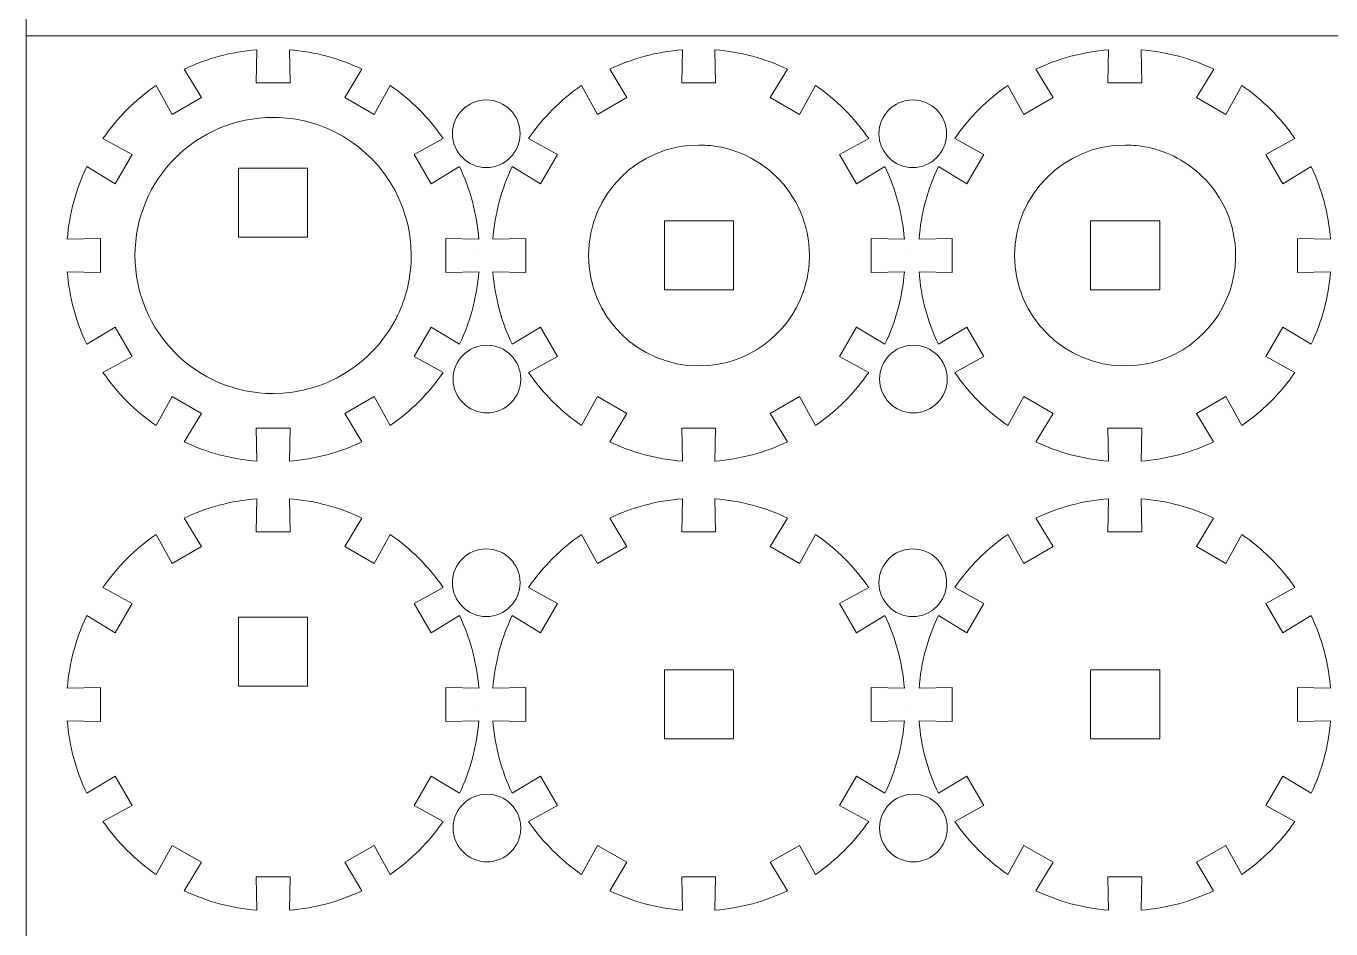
# Model space of a CAD drawing. Header units: centimetres. Extents: x -226 to -75, y 0 to 222.
# Drawn here: x -225.84 to -216.39, y 95.78 to 102.32 of the extents above; entities that cross this region are included whole.
import ezdxf

# ---------------------------------------------------------------- set-up
doc = ezdxf.new("R2010")
doc.units = ezdxf.units.CM
doc.header["$MEASUREMENT"] = 0
doc.layers.add('layer 1', color=7, linetype='Continuous')

msp = doc.modelspace()

# ---------------------------------------------------------------- linework, layer by layer
at = {"layer": 'layer 1', "color": 250, "lineweight": 20}
for points in [[(-225.83724, 102.24642), (-175.83724, 102.24642), (-175.83724, 132.24642), (-225.83724, 132.24642), (-225.83724, 102.24642)], [(-225.83724, 72.24642), (-175.83724, 72.24642), (-175.83724, 102.24642), (-225.83724, 102.24642), (-225.83724, 72.24642)]]:
    msp.add_lwpolyline(points, close=True, dxfattribs=at)
at = {"layer": 'layer 1', "color": 242, "lineweight": 9}
for points, knots in [([(-223.0278, 99.92511), (-223.0278, 99.92511), (-222.90529, 100.13734), (-222.90529, 100.13734), (-222.90529, 100.13734), (-222.90529, 100.13734), (-222.6994, 100.01274), (-222.6994, 100.01274), (-222.6994, 100.01274), (-222.62236, 100.17414), (-222.57374, 100.35148), (-222.55917, 100.53849), (-222.55917, 100.53849), (-222.55917, 100.53849), (-222.79913, 100.53365), (-222.79913, 100.53365), (-222.79913, 100.53365), (-222.79913, 100.53365), (-222.79913, 100.77866), (-222.79913, 100.77866), (-222.79913, 100.77866), (-222.79913, 100.77866), (-222.55917, 100.77372), (-222.55917, 100.77372), (-222.55917, 100.77372), (-222.57374, 100.96069), (-222.62232, 101.13814), (-222.69937, 101.2995), (-222.69937, 101.2995), (-222.69937, 101.2995), (-222.90532, 101.17493), (-222.90532, 101.17493), (-222.90532, 101.17493), (-222.90532, 101.17493), (-223.02784, 101.38713), (-223.02784, 101.38713), (-223.02784, 101.38713), (-223.02784, 101.38713), (-222.81727, 101.50298), (-222.81727, 101.50298), (-222.81727, 101.50298), (-222.92098, 101.65351), (-223.05151, 101.784), (-223.20201, 101.88772), (-223.20201, 101.88772), (-223.20201, 101.88772), (-223.31796, 101.67722), (-223.31796, 101.67722), (-223.31796, 101.67722), (-223.31796, 101.67722), (-223.53013, 101.79974), (-223.53013, 101.79974), (-223.53013, 101.79974), (-223.53013, 101.79974), (-223.40549, 102.00562), (-223.40549, 102.00562), (-223.40549, 102.00562), (-223.56685, 102.0827), (-223.7443, 102.13135), (-223.93127, 102.14588), (-223.93127, 102.14588), (-223.93127, 102.14588), (-223.92644, 101.90596), (-223.92644, 101.90596), (-223.92644, 101.90596), (-223.92644, 101.90596), (-224.1714, 101.90596), (-224.1714, 101.90596), (-224.1714, 101.90596), (-224.1714, 101.90596), (-224.1665, 102.14588), (-224.1665, 102.14588), (-224.1665, 102.14588), (-224.35351, 102.13135), (-224.53089, 102.0827), (-224.69228, 102.00569), (-224.69228, 102.00569), (-224.69228, 102.00569), (-224.56772, 101.79981), (-224.56772, 101.79981), (-224.56772, 101.79981), (-224.56772, 101.79981), (-224.77991, 101.67729), (-224.77991, 101.67729), (-224.77991, 101.67729), (-224.77991, 101.67729), (-224.89576, 101.88779), (-224.89576, 101.88779), (-224.89576, 101.88779), (-225.04629, 101.78407), (-225.17682, 101.65351), (-225.2805, 101.50305), (-225.2805, 101.50305), (-225.2805, 101.50305), (-225.07007, 101.38713), (-225.07007, 101.38713), (-225.07007, 101.38713), (-225.07007, 101.38713), (-225.19252, 101.175), (-225.19252, 101.175), (-225.19252, 101.175), (-225.19252, 101.175), (-225.39844, 101.29957), (-225.39844, 101.29957), (-225.39844, 101.29957), (-225.47552, 101.13821), (-225.52413, 100.96076), (-225.5387, 100.77379), (-225.5387, 100.77379), (-225.5387, 100.77379), (-225.29878, 100.77859), (-225.29878, 100.77859), (-225.29878, 100.77859), (-225.29878, 100.77859), (-225.29874, 100.53365), (-225.29874, 100.53365), (-225.29874, 100.53365), (-225.29874, 100.53365), (-225.5387, 100.53856), (-225.5387, 100.53856), (-225.5387, 100.53856), (-225.52413, 100.35155), (-225.47552, 100.17414), (-225.39844, 100.01274), (-225.39844, 100.01274), (-225.39844, 100.01274), (-225.19259, 100.13727), (-225.19259, 100.13727), (-225.19259, 100.13727), (-225.19259, 100.13727), (-225.07007, 99.92511), (-225.07007, 99.92511), (-225.07007, 99.92511), (-225.07007, 99.92511), (-225.28054, 99.80929), (-225.28054, 99.80929), (-225.28054, 99.80929), (-225.17686, 99.65873), (-225.04633, 99.52824), (-224.89576, 99.42455), (-224.89576, 99.42455), (-224.89576, 99.42455), (-224.77995, 99.63495), (-224.77995, 99.63495), (-224.77995, 99.63495), (-224.77995, 99.63495), (-224.56775, 99.51254), (-224.56775, 99.51254), (-224.56775, 99.51254), (-224.56775, 99.51254), (-224.69232, 99.30666), (-224.69232, 99.30666), (-224.69232, 99.30666), (-224.53092, 99.22954), (-224.35354, 99.18096), (-224.16654, 99.16636), (-224.16654, 99.16636), (-224.16654, 99.16636), (-224.1714, 99.40635), (-224.1714, 99.40635), (-224.1714, 99.40635), (-224.1714, 99.40635), (-223.92644, 99.40635), (-223.92644, 99.40635), (-223.92644, 99.40635), (-223.92644, 99.40635), (-223.9313, 99.16636), (-223.9313, 99.16636), (-223.9313, 99.16636), (-223.74437, 99.18096), (-223.56692, 99.22954), (-223.40559, 99.30666), (-223.40559, 99.30666), (-223.40559, 99.30666), (-223.53009, 99.51254), (-223.53009, 99.51254), (-223.53009, 99.51254), (-223.53009, 99.51254), (-223.31793, 99.63502), (-223.31793, 99.63502), (-223.31793, 99.63502), (-223.31793, 99.63502), (-223.20208, 99.42455), (-223.20208, 99.42455), (-223.20208, 99.42455), (-223.05158, 99.52824), (-222.92105, 99.65873), (-222.81734, 99.80929), (-222.81734, 99.80929), (-222.81734, 99.80929), (-223.0278, 99.92511), (-223.0278, 99.92511)], [0, 0, 0, 0, 0.0204082, 0.0204082, 0.0204082, 0.0204082, 0.0408163, 0.0408163, 0.0408163, 0.0408163, 0.0612245, 0.0612245, 0.0612245, 0.0612245, 0.0816327, 0.0816327, 0.0816327, 0.0816327, 0.1020408, 0.1020408, 0.1020408, 0.1020408, 0.122449, 0.122449, 0.122449, 0.122449, 0.1428571, 0.1428571, 0.1428571, 0.1428571, 0.1632653, 0.1632653, 0.1632653, 0.1632653, 0.1836735, 0.1836735, 0.1836735, 0.1836735, 0.2040816, 0.2040816, 0.2040816, 0.2040816, 0.2244898, 0.2244898, 0.2244898, 0.2244898, 0.244898, 0.244898, 0.244898, 0.244898, 0.2653061, 0.2653061, 0.2653061, 0.2653061, 0.2857143, 0.2857143, 0.2857143, 0.2857143, 0.3061224, 0.3061224, 0.3061224, 0.3061224, 0.3265306, 0.3265306, 0.3265306, 0.3265306, 0.3469388, 0.3469388, 0.3469388, 0.3469388, 0.3673469, 0.3673469, 0.3673469, 0.3673469, 0.3877551, 0.3877551, 0.3877551, 0.3877551, 0.4081633, 0.4081633, 0.4081633, 0.4081633, 0.4285714, 0.4285714, 0.4285714, 0.4285714, 0.4489796, 0.4489796, 0.4489796, 0.4489796, 0.4693878, 0.4693878, 0.4693878, 0.4693878, 0.4897959, 0.4897959, 0.4897959, 0.4897959, 0.5102041, 0.5102041, 0.5102041, 0.5102041, 0.5306122, 0.5306122, 0.5306122, 0.5306122, 0.5510204, 0.5510204, 0.5510204, 0.5510204, 0.5714286, 0.5714286, 0.5714286, 0.5714286, 0.5918367, 0.5918367, 0.5918367, 0.5918367, 0.6122449, 0.6122449, 0.6122449, 0.6122449, 0.6326531, 0.6326531, 0.6326531, 0.6326531, 0.6530612, 0.6530612, 0.6530612, 0.6530612, 0.6734694, 0.6734694, 0.6734694, 0.6734694, 0.6938776, 0.6938776, 0.6938776, 0.6938776, 0.7142857, 0.7142857, 0.7142857, 0.7142857, 0.7346939, 0.7346939, 0.7346939, 0.7346939, 0.755102, 0.755102, 0.755102, 0.755102, 0.7755102, 0.7755102, 0.7755102, 0.7755102, 0.7959184, 0.7959184, 0.7959184, 0.7959184, 0.8163265, 0.8163265, 0.8163265, 0.8163265, 0.8367347, 0.8367347, 0.8367347, 0.8367347, 0.8571429, 0.8571429, 0.8571429, 0.8571429, 0.877551, 0.877551, 0.877551, 0.877551, 0.8979592, 0.8979592, 0.8979592, 0.8979592, 0.9183673, 0.9183673, 0.9183673, 0.9183673, 0.9387755, 0.9387755, 0.9387755, 0.9387755, 0.9591837, 0.9591837, 0.9591837, 0.9591837, 1, 1, 1, 1]), ([(-219.94706, 99.92509), (-219.94706, 99.92509), (-219.82455, 100.13732), (-219.82455, 100.13732), (-219.82455, 100.13732), (-219.82455, 100.13732), (-219.61866, 100.01272), (-219.61866, 100.01272), (-219.61866, 100.01272), (-219.54162, 100.17412), (-219.493, 100.35146), (-219.47843, 100.53847), (-219.47843, 100.53847), (-219.47843, 100.53847), (-219.71839, 100.53363), (-219.71839, 100.53363), (-219.71839, 100.53363), (-219.71839, 100.53363), (-219.71839, 100.77864), (-219.71839, 100.77864), (-219.71839, 100.77864), (-219.71839, 100.77864), (-219.47843, 100.7737), (-219.47843, 100.7737), (-219.47843, 100.7737), (-219.493, 100.96067), (-219.54158, 101.13812), (-219.61863, 101.29948), (-219.61863, 101.29948), (-219.61863, 101.29948), (-219.82458, 101.17491), (-219.82458, 101.17491), (-219.82458, 101.17491), (-219.82458, 101.17491), (-219.9471, 101.38711), (-219.9471, 101.38711), (-219.9471, 101.38711), (-219.9471, 101.38711), (-219.73653, 101.50296), (-219.73653, 101.50296), (-219.73653, 101.50296), (-219.84024, 101.65349), (-219.97077, 101.78398), (-220.12127, 101.8877), (-220.12127, 101.8877), (-220.12127, 101.8877), (-220.23722, 101.6772), (-220.23722, 101.6772), (-220.23722, 101.6772), (-220.23722, 101.6772), (-220.44939, 101.79972), (-220.44939, 101.79972), (-220.44939, 101.79972), (-220.44939, 101.79972), (-220.32475, 102.0056), (-220.32475, 102.0056), (-220.32475, 102.0056), (-220.48611, 102.08268), (-220.66356, 102.13133), (-220.85053, 102.14586), (-220.85053, 102.14586), (-220.85053, 102.14586), (-220.8457, 101.90594), (-220.8457, 101.90594), (-220.8457, 101.90594), (-220.8457, 101.90594), (-221.09066, 101.90594), (-221.09066, 101.90594), (-221.09066, 101.90594), (-221.09066, 101.90594), (-221.08576, 102.14586), (-221.08576, 102.14586), (-221.08576, 102.14586), (-221.27277, 102.13133), (-221.45015, 102.08268), (-221.61154, 102.00567), (-221.61154, 102.00567), (-221.61154, 102.00567), (-221.48698, 101.79979), (-221.48698, 101.79979), (-221.48698, 101.79979), (-221.48698, 101.79979), (-221.69917, 101.67727), (-221.69917, 101.67727), (-221.69917, 101.67727), (-221.69917, 101.67727), (-221.81502, 101.88777), (-221.81502, 101.88777), (-221.81502, 101.88777), (-221.96555, 101.78405), (-222.09608, 101.65349), (-222.19976, 101.50303), (-222.19976, 101.50303), (-222.19976, 101.50303), (-221.98933, 101.38711), (-221.98933, 101.38711), (-221.98933, 101.38711), (-221.98933, 101.38711), (-222.11178, 101.17498), (-222.11178, 101.17498), (-222.11178, 101.17498), (-222.11178, 101.17498), (-222.3177, 101.29955), (-222.3177, 101.29955), (-222.3177, 101.29955), (-222.39478, 101.13819), (-222.44339, 100.96074), (-222.45796, 100.77377), (-222.45796, 100.77377), (-222.45796, 100.77377), (-222.21804, 100.77857), (-222.21804, 100.77857), (-222.21804, 100.77857), (-222.21804, 100.77857), (-222.218, 100.53363), (-222.218, 100.53363), (-222.218, 100.53363), (-222.218, 100.53363), (-222.45796, 100.53854), (-222.45796, 100.53854), (-222.45796, 100.53854), (-222.44339, 100.35153), (-222.39478, 100.17412), (-222.3177, 100.01272), (-222.3177, 100.01272), (-222.3177, 100.01272), (-222.11185, 100.13725), (-222.11185, 100.13725), (-222.11185, 100.13725), (-222.11185, 100.13725), (-221.98933, 99.92509), (-221.98933, 99.92509), (-221.98933, 99.92509), (-221.98933, 99.92509), (-222.1998, 99.80927), (-222.1998, 99.80927), (-222.1998, 99.80927), (-222.09612, 99.65871), (-221.96559, 99.52822), (-221.81502, 99.42453), (-221.81502, 99.42453), (-221.81502, 99.42453), (-221.69921, 99.63493), (-221.69921, 99.63493), (-221.69921, 99.63493), (-221.69921, 99.63493), (-221.48701, 99.51252), (-221.48701, 99.51252), (-221.48701, 99.51252), (-221.48701, 99.51252), (-221.61158, 99.30664), (-221.61158, 99.30664), (-221.61158, 99.30664), (-221.45018, 99.22952), (-221.2728, 99.18094), (-221.0858, 99.16634), (-221.0858, 99.16634), (-221.0858, 99.16634), (-221.09066, 99.40633), (-221.09066, 99.40633), (-221.09066, 99.40633), (-221.09066, 99.40633), (-220.8457, 99.40633), (-220.8457, 99.40633), (-220.8457, 99.40633), (-220.8457, 99.40633), (-220.85056, 99.16634), (-220.85056, 99.16634), (-220.85056, 99.16634), (-220.66363, 99.18094), (-220.48618, 99.22952), (-220.32485, 99.30664), (-220.32485, 99.30664), (-220.32485, 99.30664), (-220.44935, 99.51252), (-220.44935, 99.51252), (-220.44935, 99.51252), (-220.44935, 99.51252), (-220.23719, 99.635), (-220.23719, 99.635), (-220.23719, 99.635), (-220.23719, 99.635), (-220.12134, 99.42453), (-220.12134, 99.42453), (-220.12134, 99.42453), (-219.97084, 99.52822), (-219.84031, 99.65871), (-219.7366, 99.80927), (-219.7366, 99.80927), (-219.7366, 99.80927), (-219.94706, 99.92509), (-219.94706, 99.92509)], [0, 0, 0, 0, 0.0204082, 0.0204082, 0.0204082, 0.0204082, 0.0408163, 0.0408163, 0.0408163, 0.0408163, 0.0612245, 0.0612245, 0.0612245, 0.0612245, 0.0816327, 0.0816327, 0.0816327, 0.0816327, 0.1020408, 0.1020408, 0.1020408, 0.1020408, 0.122449, 0.122449, 0.122449, 0.122449, 0.1428571, 0.1428571, 0.1428571, 0.1428571, 0.1632653, 0.1632653, 0.1632653, 0.1632653, 0.1836735, 0.1836735, 0.1836735, 0.1836735, 0.2040816, 0.2040816, 0.2040816, 0.2040816, 0.2244898, 0.2244898, 0.2244898, 0.2244898, 0.244898, 0.244898, 0.244898, 0.244898, 0.2653061, 0.2653061, 0.2653061, 0.2653061, 0.2857143, 0.2857143, 0.2857143, 0.2857143, 0.3061224, 0.3061224, 0.3061224, 0.3061224, 0.3265306, 0.3265306, 0.3265306, 0.3265306, 0.3469388, 0.3469388, 0.3469388, 0.3469388, 0.3673469, 0.3673469, 0.3673469, 0.3673469, 0.3877551, 0.3877551, 0.3877551, 0.3877551, 0.4081633, 0.4081633, 0.4081633, 0.4081633, 0.4285714, 0.4285714, 0.4285714, 0.4285714, 0.4489796, 0.4489796, 0.4489796, 0.4489796, 0.4693878, 0.4693878, 0.4693878, 0.4693878, 0.4897959, 0.4897959, 0.4897959, 0.4897959, 0.5102041, 0.5102041, 0.5102041, 0.5102041, 0.5306122, 0.5306122, 0.5306122, 0.5306122, 0.5510204, 0.5510204, 0.5510204, 0.5510204, 0.5714286, 0.5714286, 0.5714286, 0.5714286, 0.5918367, 0.5918367, 0.5918367, 0.5918367, 0.6122449, 0.6122449, 0.6122449, 0.6122449, 0.6326531, 0.6326531, 0.6326531, 0.6326531, 0.6530612, 0.6530612, 0.6530612, 0.6530612, 0.6734694, 0.6734694, 0.6734694, 0.6734694, 0.6938776, 0.6938776, 0.6938776, 0.6938776, 0.7142857, 0.7142857, 0.7142857, 0.7142857, 0.7346939, 0.7346939, 0.7346939, 0.7346939, 0.755102, 0.755102, 0.755102, 0.755102, 0.7755102, 0.7755102, 0.7755102, 0.7755102, 0.7959184, 0.7959184, 0.7959184, 0.7959184, 0.8163265, 0.8163265, 0.8163265, 0.8163265, 0.8367347, 0.8367347, 0.8367347, 0.8367347, 0.8571429, 0.8571429, 0.8571429, 0.8571429, 0.877551, 0.877551, 0.877551, 0.877551, 0.8979592, 0.8979592, 0.8979592, 0.8979592, 0.9183673, 0.9183673, 0.9183673, 0.9183673, 0.9387755, 0.9387755, 0.9387755, 0.9387755, 0.9591837, 0.9591837, 0.9591837, 0.9591837, 1, 1, 1, 1]), ([(-216.86132, 99.92502), (-216.86132, 99.92502), (-216.73881, 100.13725), (-216.73881, 100.13725), (-216.73881, 100.13725), (-216.73881, 100.13725), (-216.53292, 100.01265), (-216.53292, 100.01265), (-216.53292, 100.01265), (-216.45588, 100.17405), (-216.40726, 100.35139), (-216.39269, 100.5384), (-216.39269, 100.5384), (-216.39269, 100.5384), (-216.63265, 100.53356), (-216.63265, 100.53356), (-216.63265, 100.53356), (-216.63265, 100.53356), (-216.63265, 100.77857), (-216.63265, 100.77857), (-216.63265, 100.77857), (-216.63265, 100.77857), (-216.39269, 100.77363), (-216.39269, 100.77363), (-216.39269, 100.77363), (-216.40726, 100.9606), (-216.45584, 101.13805), (-216.53289, 101.29941), (-216.53289, 101.29941), (-216.53289, 101.29941), (-216.73884, 101.17484), (-216.73884, 101.17484), (-216.73884, 101.17484), (-216.73884, 101.17484), (-216.86136, 101.38704), (-216.86136, 101.38704), (-216.86136, 101.38704), (-216.86136, 101.38704), (-216.65079, 101.50289), (-216.65079, 101.50289), (-216.65079, 101.50289), (-216.7545, 101.65342), (-216.88503, 101.78391), (-217.03553, 101.88763), (-217.03553, 101.88763), (-217.03553, 101.88763), (-217.15148, 101.67713), (-217.15148, 101.67713), (-217.15148, 101.67713), (-217.15148, 101.67713), (-217.36365, 101.79965), (-217.36365, 101.79965), (-217.36365, 101.79965), (-217.36365, 101.79965), (-217.23901, 102.00553), (-217.23901, 102.00553), (-217.23901, 102.00553), (-217.40037, 102.08261), (-217.57782, 102.13126), (-217.76479, 102.14579), (-217.76479, 102.14579), (-217.76479, 102.14579), (-217.75996, 101.90587), (-217.75996, 101.90587), (-217.75996, 101.90587), (-217.75996, 101.90587), (-218.00492, 101.90587), (-218.00492, 101.90587), (-218.00492, 101.90587), (-218.00492, 101.90587), (-218.00002, 102.14579), (-218.00002, 102.14579), (-218.00002, 102.14579), (-218.18703, 102.13126), (-218.36441, 102.08261), (-218.5258, 102.0056), (-218.5258, 102.0056), (-218.5258, 102.0056), (-218.40124, 101.79972), (-218.40124, 101.79972), (-218.40124, 101.79972), (-218.40124, 101.79972), (-218.61343, 101.6772), (-218.61343, 101.6772), (-218.61343, 101.6772), (-218.61343, 101.6772), (-218.72928, 101.8877), (-218.72928, 101.8877), (-218.72928, 101.8877), (-218.87981, 101.78398), (-219.01034, 101.65342), (-219.11402, 101.50296), (-219.11402, 101.50296), (-219.11402, 101.50296), (-218.90359, 101.38704), (-218.90359, 101.38704), (-218.90359, 101.38704), (-218.90359, 101.38704), (-219.02604, 101.17491), (-219.02604, 101.17491), (-219.02604, 101.17491), (-219.02604, 101.17491), (-219.23196, 101.29948), (-219.23196, 101.29948), (-219.23196, 101.29948), (-219.30904, 101.13812), (-219.35765, 100.96067), (-219.37222, 100.7737), (-219.37222, 100.7737), (-219.37222, 100.7737), (-219.1323, 100.7785), (-219.1323, 100.7785), (-219.1323, 100.7785), (-219.1323, 100.7785), (-219.13226, 100.53356), (-219.13226, 100.53356), (-219.13226, 100.53356), (-219.13226, 100.53356), (-219.37222, 100.53847), (-219.37222, 100.53847), (-219.37222, 100.53847), (-219.35765, 100.35146), (-219.30904, 100.17405), (-219.23196, 100.01265), (-219.23196, 100.01265), (-219.23196, 100.01265), (-219.02611, 100.13718), (-219.02611, 100.13718), (-219.02611, 100.13718), (-219.02611, 100.13718), (-218.90359, 99.92502), (-218.90359, 99.92502), (-218.90359, 99.92502), (-218.90359, 99.92502), (-219.11406, 99.8092), (-219.11406, 99.8092), (-219.11406, 99.8092), (-219.01038, 99.65864), (-218.87985, 99.52815), (-218.72928, 99.42446), (-218.72928, 99.42446), (-218.72928, 99.42446), (-218.61347, 99.63486), (-218.61347, 99.63486), (-218.61347, 99.63486), (-218.61347, 99.63486), (-218.40127, 99.51245), (-218.40127, 99.51245), (-218.40127, 99.51245), (-218.40127, 99.51245), (-218.52584, 99.30657), (-218.52584, 99.30657), (-218.52584, 99.30657), (-218.36444, 99.22945), (-218.18706, 99.18087), (-218.00006, 99.16627), (-218.00006, 99.16627), (-218.00006, 99.16627), (-218.00492, 99.40626), (-218.00492, 99.40626), (-218.00492, 99.40626), (-218.00492, 99.40626), (-217.75996, 99.40626), (-217.75996, 99.40626), (-217.75996, 99.40626), (-217.75996, 99.40626), (-217.76482, 99.16627), (-217.76482, 99.16627), (-217.76482, 99.16627), (-217.57789, 99.18087), (-217.40044, 99.22945), (-217.23911, 99.30657), (-217.23911, 99.30657), (-217.23911, 99.30657), (-217.36361, 99.51245), (-217.36361, 99.51245), (-217.36361, 99.51245), (-217.36361, 99.51245), (-217.15145, 99.63493), (-217.15145, 99.63493), (-217.15145, 99.63493), (-217.15145, 99.63493), (-217.0356, 99.42446), (-217.0356, 99.42446), (-217.0356, 99.42446), (-216.8851, 99.52815), (-216.75457, 99.65864), (-216.65086, 99.8092), (-216.65086, 99.8092), (-216.65086, 99.8092), (-216.86132, 99.92502), (-216.86132, 99.92502)], [0, 0, 0, 0, 0.0204082, 0.0204082, 0.0204082, 0.0204082, 0.0408163, 0.0408163, 0.0408163, 0.0408163, 0.0612245, 0.0612245, 0.0612245, 0.0612245, 0.0816327, 0.0816327, 0.0816327, 0.0816327, 0.1020408, 0.1020408, 0.1020408, 0.1020408, 0.122449, 0.122449, 0.122449, 0.122449, 0.1428571, 0.1428571, 0.1428571, 0.1428571, 0.1632653, 0.1632653, 0.1632653, 0.1632653, 0.1836735, 0.1836735, 0.1836735, 0.1836735, 0.2040816, 0.2040816, 0.2040816, 0.2040816, 0.2244898, 0.2244898, 0.2244898, 0.2244898, 0.244898, 0.244898, 0.244898, 0.244898, 0.2653061, 0.2653061, 0.2653061, 0.2653061, 0.2857143, 0.2857143, 0.2857143, 0.2857143, 0.3061224, 0.3061224, 0.3061224, 0.3061224, 0.3265306, 0.3265306, 0.3265306, 0.3265306, 0.3469388, 0.3469388, 0.3469388, 0.3469388, 0.3673469, 0.3673469, 0.3673469, 0.3673469, 0.3877551, 0.3877551, 0.3877551, 0.3877551, 0.4081633, 0.4081633, 0.4081633, 0.4081633, 0.4285714, 0.4285714, 0.4285714, 0.4285714, 0.4489796, 0.4489796, 0.4489796, 0.4489796, 0.4693878, 0.4693878, 0.4693878, 0.4693878, 0.4897959, 0.4897959, 0.4897959, 0.4897959, 0.5102041, 0.5102041, 0.5102041, 0.5102041, 0.5306122, 0.5306122, 0.5306122, 0.5306122, 0.5510204, 0.5510204, 0.5510204, 0.5510204, 0.5714286, 0.5714286, 0.5714286, 0.5714286, 0.5918367, 0.5918367, 0.5918367, 0.5918367, 0.6122449, 0.6122449, 0.6122449, 0.6122449, 0.6326531, 0.6326531, 0.6326531, 0.6326531, 0.6530612, 0.6530612, 0.6530612, 0.6530612, 0.6734694, 0.6734694, 0.6734694, 0.6734694, 0.6938776, 0.6938776, 0.6938776, 0.6938776, 0.7142857, 0.7142857, 0.7142857, 0.7142857, 0.7346939, 0.7346939, 0.7346939, 0.7346939, 0.755102, 0.755102, 0.755102, 0.755102, 0.7755102, 0.7755102, 0.7755102, 0.7755102, 0.7959184, 0.7959184, 0.7959184, 0.7959184, 0.8163265, 0.8163265, 0.8163265, 0.8163265, 0.8367347, 0.8367347, 0.8367347, 0.8367347, 0.8571429, 0.8571429, 0.8571429, 0.8571429, 0.877551, 0.877551, 0.877551, 0.877551, 0.8979592, 0.8979592, 0.8979592, 0.8979592, 0.9183673, 0.9183673, 0.9183673, 0.9183673, 0.9387755, 0.9387755, 0.9387755, 0.9387755, 0.9591837, 0.9591837, 0.9591837, 0.9591837, 1, 1, 1, 1]), ([(-222.50546, 101.29273), (-222.64054, 101.29273), (-222.75047, 101.40269), (-222.75047, 101.53773), (-222.75047, 101.53773), (-222.75047, 101.67285), (-222.64054, 101.78277), (-222.50546, 101.78277), (-222.50546, 101.78277), (-222.37038, 101.78277), (-222.26049, 101.67285), (-222.26049, 101.53773), (-222.26049, 101.53773), (-222.26049, 101.40269), (-222.37038, 101.29273), (-222.50546, 101.29273)], [0, 0, 0, 0, 0.2, 0.2, 0.2, 0.2, 0.4, 0.4, 0.4, 0.4, 0.6, 0.6, 0.6, 0.6, 1, 1, 1, 1]), ([(-219.41752, 101.29273), (-219.55263, 101.29273), (-219.66252, 101.40269), (-219.66252, 101.53773), (-219.66252, 101.53773), (-219.66252, 101.67285), (-219.55263, 101.78277), (-219.41752, 101.78277), (-219.41752, 101.78277), (-219.28247, 101.78277), (-219.17255, 101.67285), (-219.17255, 101.53773), (-219.17255, 101.53773), (-219.17255, 101.40269), (-219.28247, 101.29273), (-219.41752, 101.29273)], [0, 0, 0, 0, 0.2, 0.2, 0.2, 0.2, 0.4, 0.4, 0.4, 0.4, 0.6, 0.6, 0.6, 0.6, 1, 1, 1, 1]), ([(-224.04893, 101.65612), (-224.60121, 101.65612), (-225.04895, 101.20841), (-225.04895, 100.65614), (-225.04895, 100.65614), (-225.04895, 100.10383), (-224.60121, 99.65612), (-224.04893, 99.65612), (-224.04893, 99.65612), (-223.66993, 99.65612), (-223.34016, 99.86697), (-223.17054, 100.1778), (-223.17054, 100.1778), (-223.15773, 100.20127), (-223.14586, 100.22534), (-223.13492, 100.24991), (-223.13492, 100.24991), (-223.07966, 100.37404), (-223.04891, 100.51149), (-223.04891, 100.65614), (-223.04891, 100.65614), (-223.04891, 101.04872), (-223.2752, 101.38841), (-223.60442, 101.55206), (-223.60442, 101.55206), (-223.72596, 101.61248), (-223.86153, 101.64888), (-224.00493, 101.6551), (-224.00493, 101.6551), (-224.01953, 101.65573), (-224.03418, 101.65612), (-224.04893, 101.65612)], [0, 0, 0, 0, 0.1111111, 0.1111111, 0.1111111, 0.1111111, 0.2222222, 0.2222222, 0.2222222, 0.2222222, 0.3333333, 0.3333333, 0.3333333, 0.3333333, 0.4444444, 0.4444444, 0.4444444, 0.4444444, 0.5555556, 0.5555556, 0.5555556, 0.5555556, 0.6666667, 0.6666667, 0.6666667, 0.6666667, 0.7777778, 0.7777778, 0.7777778, 0.7777778, 1, 1, 1, 1]), ([(-220.96568, 101.45609), (-220.90971, 101.45609), (-220.85508, 101.45032), (-220.80235, 101.43938), (-220.80235, 101.43938), (-220.65035, 101.40783), (-220.51415, 101.33317), (-220.4071, 101.22874), (-220.4071, 101.22874), (-220.25817, 101.08346), (-220.16565, 100.88062), (-220.16565, 100.65614), (-220.16565, 100.65614), (-220.16565, 100.62753), (-220.16718, 100.59929), (-220.17011, 100.57146), (-220.17011, 100.57146), (-220.17667, 100.50906), (-220.19044, 100.44882), (-220.21051, 100.39154), (-220.21051, 100.39154), (-220.31975, 100.07974), (-220.61659, 99.85611), (-220.96568, 99.85611), (-220.96568, 99.85611), (-221.40749, 99.85611), (-221.7657, 100.21428), (-221.7657, 100.65614), (-221.7657, 100.65614), (-221.7657, 101.09795), (-221.40749, 101.45609), (-220.96568, 101.45609)], [0, 0, 0, 0, 0.1111111, 0.1111111, 0.1111111, 0.1111111, 0.2222222, 0.2222222, 0.2222222, 0.2222222, 0.3333333, 0.3333333, 0.3333333, 0.3333333, 0.4444444, 0.4444444, 0.4444444, 0.4444444, 0.5555556, 0.5555556, 0.5555556, 0.5555556, 0.6666667, 0.6666667, 0.6666667, 0.6666667, 0.7777778, 0.7777778, 0.7777778, 0.7777778, 1, 1, 1, 1]), ([(-217.87997, 101.45609), (-217.824, 101.45609), (-217.76937, 101.45033), (-217.71664, 101.43939), (-217.71664, 101.43939), (-217.56465, 101.40785), (-217.42845, 101.33318), (-217.3214, 101.22877), (-217.3214, 101.22877), (-217.17246, 101.08349), (-217.07994, 100.88064), (-217.07994, 100.65614), (-217.07994, 100.65614), (-217.07994, 100.62753), (-217.08147, 100.59928), (-217.0844, 100.57144), (-217.0844, 100.57144), (-217.09097, 100.50904), (-217.10473, 100.4488), (-217.1248, 100.39152), (-217.1248, 100.39152), (-217.23404, 100.07972), (-217.53087, 99.85611), (-217.87997, 99.85611), (-217.87997, 99.85611), (-218.32175, 99.85611), (-218.67996, 100.21428), (-218.67996, 100.65614), (-218.67996, 100.65614), (-218.67996, 101.09795), (-218.32175, 101.45609), (-217.87997, 101.45609)], [0, 0, 0, 0, 0.1111111, 0.1111111, 0.1111111, 0.1111111, 0.2222222, 0.2222222, 0.2222222, 0.2222222, 0.3333333, 0.3333333, 0.3333333, 0.3333333, 0.4444444, 0.4444444, 0.4444444, 0.4444444, 0.5555556, 0.5555556, 0.5555556, 0.5555556, 0.6666667, 0.6666667, 0.6666667, 0.6666667, 0.7777778, 0.7777778, 0.7777778, 0.7777778, 1, 1, 1, 1]), ([(-222.55414, 100.65539), (-222.55414, 100.65539), (-222.55414, 100.65609), (-222.55414, 100.65609), (-222.55414, 100.65609), (-222.55414, 100.65609), (-222.55414, 100.65676), (-222.55414, 100.65676), (-222.55414, 100.65676), (-222.55414, 100.65676), (-222.55414, 100.65539), (-222.55414, 100.65539)], [0, 0, 0, 0, 0.25, 0.25, 0.25, 0.25, 0.5, 0.5, 0.5, 0.5, 1, 1, 1, 1]), ([(-219.4734, 100.65539), (-219.4734, 100.65539), (-219.4734, 100.65609), (-219.4734, 100.65609), (-219.4734, 100.65609), (-219.4734, 100.65609), (-219.4734, 100.65676), (-219.4734, 100.65676), (-219.4734, 100.65676), (-219.4734, 100.65676), (-219.4734, 100.65539), (-219.4734, 100.65539)], [0, 0, 0, 0, 0.25, 0.25, 0.25, 0.25, 0.5, 0.5, 0.5, 0.5, 1, 1, 1, 1]), ([(-222.50074, 99.51589), (-222.63586, 99.51589), (-222.74575, 99.62585), (-222.74575, 99.76096), (-222.74575, 99.76096), (-222.74575, 99.89601), (-222.63586, 100.00593), (-222.50074, 100.00593), (-222.50074, 100.00593), (-222.36566, 100.00593), (-222.25574, 99.89601), (-222.25574, 99.76096), (-222.25574, 99.76096), (-222.25574, 99.62585), (-222.36566, 99.51589), (-222.50074, 99.51589)], [0, 0, 0, 0, 0.2, 0.2, 0.2, 0.2, 0.4, 0.4, 0.4, 0.4, 0.6, 0.6, 0.6, 0.6, 1, 1, 1, 1]), ([(-219.41283, 99.51589), (-219.54791, 99.51589), (-219.65784, 99.62585), (-219.65784, 99.76096), (-219.65784, 99.76096), (-219.65784, 99.89601), (-219.54791, 100.00593), (-219.41283, 100.00593), (-219.41283, 100.00593), (-219.27772, 100.00593), (-219.16783, 99.89601), (-219.16783, 99.76096), (-219.16783, 99.76096), (-219.16783, 99.62585), (-219.27772, 99.51589), (-219.41283, 99.51589)], [0, 0, 0, 0, 0.2, 0.2, 0.2, 0.2, 0.4, 0.4, 0.4, 0.4, 0.6, 0.6, 0.6, 0.6, 1, 1, 1, 1]), ([(-223.02781, 96.67327), (-223.02781, 96.67327), (-222.90529, 96.8855), (-222.90529, 96.8855), (-222.90529, 96.8855), (-222.90529, 96.8855), (-222.69941, 96.7609), (-222.69941, 96.7609), (-222.69941, 96.7609), (-222.62236, 96.9223), (-222.57375, 97.09964), (-222.55918, 97.28665), (-222.55918, 97.28665), (-222.55918, 97.28665), (-222.79914, 97.28181), (-222.79914, 97.28181), (-222.79914, 97.28181), (-222.79914, 97.28181), (-222.79914, 97.52682), (-222.79914, 97.52682), (-222.79914, 97.52682), (-222.79914, 97.52682), (-222.55918, 97.52188), (-222.55918, 97.52188), (-222.55918, 97.52188), (-222.57375, 97.70885), (-222.62232, 97.8863), (-222.69937, 98.04766), (-222.69937, 98.04766), (-222.69937, 98.04766), (-222.90532, 97.92309), (-222.90532, 97.92309), (-222.90532, 97.92309), (-222.90532, 97.92309), (-223.02784, 98.13529), (-223.02784, 98.13529), (-223.02784, 98.13529), (-223.02784, 98.13529), (-222.81727, 98.25114), (-222.81727, 98.25114), (-222.81727, 98.25114), (-222.92099, 98.40167), (-223.05151, 98.53216), (-223.20201, 98.63588), (-223.20201, 98.63588), (-223.20201, 98.63588), (-223.31797, 98.42538), (-223.31797, 98.42538), (-223.31797, 98.42538), (-223.31797, 98.42538), (-223.53013, 98.5479), (-223.53013, 98.5479), (-223.53013, 98.5479), (-223.53013, 98.5479), (-223.40549, 98.75378), (-223.40549, 98.75378), (-223.40549, 98.75378), (-223.56685, 98.83086), (-223.7443, 98.87951), (-223.93127, 98.89404), (-223.93127, 98.89404), (-223.93127, 98.89404), (-223.92644, 98.65412), (-223.92644, 98.65412), (-223.92644, 98.65412), (-223.92644, 98.65412), (-224.17141, 98.65412), (-224.17141, 98.65412), (-224.17141, 98.65412), (-224.17141, 98.65412), (-224.1665, 98.89404), (-224.1665, 98.89404), (-224.1665, 98.89404), (-224.35351, 98.87951), (-224.53089, 98.83086), (-224.69228, 98.75385), (-224.69228, 98.75385), (-224.69228, 98.75385), (-224.56772, 98.54797), (-224.56772, 98.54797), (-224.56772, 98.54797), (-224.56772, 98.54797), (-224.77991, 98.42545), (-224.77991, 98.42545), (-224.77991, 98.42545), (-224.77991, 98.42545), (-224.89576, 98.63595), (-224.89576, 98.63595), (-224.89576, 98.63595), (-225.04629, 98.53223), (-225.17682, 98.40167), (-225.2805, 98.25121), (-225.2805, 98.25121), (-225.2805, 98.25121), (-225.07007, 98.13529), (-225.07007, 98.13529), (-225.07007, 98.13529), (-225.07007, 98.13529), (-225.19252, 97.92316), (-225.19252, 97.92316), (-225.19252, 97.92316), (-225.19252, 97.92316), (-225.39844, 98.04773), (-225.39844, 98.04773), (-225.39844, 98.04773), (-225.47552, 97.88637), (-225.52413, 97.70892), (-225.5387, 97.52195), (-225.5387, 97.52195), (-225.5387, 97.52195), (-225.29878, 97.52675), (-225.29878, 97.52675), (-225.29878, 97.52675), (-225.29878, 97.52675), (-225.29874, 97.28181), (-225.29874, 97.28181), (-225.29874, 97.28181), (-225.29874, 97.28181), (-225.5387, 97.28672), (-225.5387, 97.28672), (-225.5387, 97.28672), (-225.52413, 97.09971), (-225.47552, 96.9223), (-225.39844, 96.7609), (-225.39844, 96.7609), (-225.39844, 96.7609), (-225.19259, 96.88543), (-225.19259, 96.88543), (-225.19259, 96.88543), (-225.19259, 96.88543), (-225.07007, 96.67327), (-225.07007, 96.67327), (-225.07007, 96.67327), (-225.07007, 96.67327), (-225.28054, 96.55745), (-225.28054, 96.55745), (-225.28054, 96.55745), (-225.17686, 96.40689), (-225.04633, 96.2764), (-224.89576, 96.17271), (-224.89576, 96.17271), (-224.89576, 96.17271), (-224.77995, 96.38311), (-224.77995, 96.38311), (-224.77995, 96.38311), (-224.77995, 96.38311), (-224.56775, 96.2607), (-224.56775, 96.2607), (-224.56775, 96.2607), (-224.56775, 96.2607), (-224.69232, 96.05482), (-224.69232, 96.05482), (-224.69232, 96.05482), (-224.53092, 95.9777), (-224.35355, 95.92912), (-224.16654, 95.91452), (-224.16654, 95.91452), (-224.16654, 95.91452), (-224.17141, 96.15451), (-224.17141, 96.15451), (-224.17141, 96.15451), (-224.17141, 96.15451), (-223.92644, 96.15451), (-223.92644, 96.15451), (-223.92644, 96.15451), (-223.92644, 96.15451), (-223.93131, 95.91452), (-223.93131, 95.91452), (-223.93131, 95.91452), (-223.74437, 95.92912), (-223.56692, 95.9777), (-223.4056, 96.05482), (-223.4056, 96.05482), (-223.4056, 96.05482), (-223.53009, 96.2607), (-223.53009, 96.2607), (-223.53009, 96.2607), (-223.53009, 96.2607), (-223.31793, 96.38318), (-223.31793, 96.38318), (-223.31793, 96.38318), (-223.31793, 96.38318), (-223.20208, 96.17271), (-223.20208, 96.17271), (-223.20208, 96.17271), (-223.05158, 96.2764), (-222.92106, 96.40689), (-222.81734, 96.55745), (-222.81734, 96.55745), (-222.81734, 96.55745), (-223.02781, 96.67327), (-223.02781, 96.67327)], [0, 0, 0, 0, 0.0204082, 0.0204082, 0.0204082, 0.0204082, 0.0408163, 0.0408163, 0.0408163, 0.0408163, 0.0612245, 0.0612245, 0.0612245, 0.0612245, 0.0816327, 0.0816327, 0.0816327, 0.0816327, 0.1020408, 0.1020408, 0.1020408, 0.1020408, 0.122449, 0.122449, 0.122449, 0.122449, 0.1428571, 0.1428571, 0.1428571, 0.1428571, 0.1632653, 0.1632653, 0.1632653, 0.1632653, 0.1836735, 0.1836735, 0.1836735, 0.1836735, 0.2040816, 0.2040816, 0.2040816, 0.2040816, 0.2244898, 0.2244898, 0.2244898, 0.2244898, 0.244898, 0.244898, 0.244898, 0.244898, 0.2653061, 0.2653061, 0.2653061, 0.2653061, 0.2857143, 0.2857143, 0.2857143, 0.2857143, 0.3061224, 0.3061224, 0.3061224, 0.3061224, 0.3265306, 0.3265306, 0.3265306, 0.3265306, 0.3469388, 0.3469388, 0.3469388, 0.3469388, 0.3673469, 0.3673469, 0.3673469, 0.3673469, 0.3877551, 0.3877551, 0.3877551, 0.3877551, 0.4081633, 0.4081633, 0.4081633, 0.4081633, 0.4285714, 0.4285714, 0.4285714, 0.4285714, 0.4489796, 0.4489796, 0.4489796, 0.4489796, 0.4693878, 0.4693878, 0.4693878, 0.4693878, 0.4897959, 0.4897959, 0.4897959, 0.4897959, 0.5102041, 0.5102041, 0.5102041, 0.5102041, 0.5306122, 0.5306122, 0.5306122, 0.5306122, 0.5510204, 0.5510204, 0.5510204, 0.5510204, 0.5714286, 0.5714286, 0.5714286, 0.5714286, 0.5918367, 0.5918367, 0.5918367, 0.5918367, 0.6122449, 0.6122449, 0.6122449, 0.6122449, 0.6326531, 0.6326531, 0.6326531, 0.6326531, 0.6530612, 0.6530612, 0.6530612, 0.6530612, 0.6734694, 0.6734694, 0.6734694, 0.6734694, 0.6938776, 0.6938776, 0.6938776, 0.6938776, 0.7142857, 0.7142857, 0.7142857, 0.7142857, 0.7346939, 0.7346939, 0.7346939, 0.7346939, 0.755102, 0.755102, 0.755102, 0.755102, 0.7755102, 0.7755102, 0.7755102, 0.7755102, 0.7959184, 0.7959184, 0.7959184, 0.7959184, 0.8163265, 0.8163265, 0.8163265, 0.8163265, 0.8367347, 0.8367347, 0.8367347, 0.8367347, 0.8571429, 0.8571429, 0.8571429, 0.8571429, 0.877551, 0.877551, 0.877551, 0.877551, 0.8979592, 0.8979592, 0.8979592, 0.8979592, 0.9183673, 0.9183673, 0.9183673, 0.9183673, 0.9387755, 0.9387755, 0.9387755, 0.9387755, 0.9591837, 0.9591837, 0.9591837, 0.9591837, 1, 1, 1, 1]), ([(-219.94706, 96.67327), (-219.94706, 96.67327), (-219.82455, 96.8855), (-219.82455, 96.8855), (-219.82455, 96.8855), (-219.82455, 96.8855), (-219.61866, 96.7609), (-219.61866, 96.7609), (-219.61866, 96.7609), (-219.54162, 96.9223), (-219.493, 97.09964), (-219.47843, 97.28665), (-219.47843, 97.28665), (-219.47843, 97.28665), (-219.71839, 97.28181), (-219.71839, 97.28181), (-219.71839, 97.28181), (-219.71839, 97.28181), (-219.71839, 97.52682), (-219.71839, 97.52682), (-219.71839, 97.52682), (-219.71839, 97.52682), (-219.47843, 97.52188), (-219.47843, 97.52188), (-219.47843, 97.52188), (-219.493, 97.70885), (-219.54158, 97.8863), (-219.61863, 98.04766), (-219.61863, 98.04766), (-219.61863, 98.04766), (-219.82458, 97.92309), (-219.82458, 97.92309), (-219.82458, 97.92309), (-219.82458, 97.92309), (-219.9471, 98.13529), (-219.9471, 98.13529), (-219.9471, 98.13529), (-219.9471, 98.13529), (-219.73653, 98.25114), (-219.73653, 98.25114), (-219.73653, 98.25114), (-219.84024, 98.40167), (-219.97077, 98.53216), (-220.12127, 98.63588), (-220.12127, 98.63588), (-220.12127, 98.63588), (-220.23722, 98.42538), (-220.23722, 98.42538), (-220.23722, 98.42538), (-220.23722, 98.42538), (-220.44939, 98.5479), (-220.44939, 98.5479), (-220.44939, 98.5479), (-220.44939, 98.5479), (-220.32475, 98.75378), (-220.32475, 98.75378), (-220.32475, 98.75378), (-220.48611, 98.83086), (-220.66356, 98.87951), (-220.85053, 98.89404), (-220.85053, 98.89404), (-220.85053, 98.89404), (-220.8457, 98.65412), (-220.8457, 98.65412), (-220.8457, 98.65412), (-220.8457, 98.65412), (-221.09066, 98.65412), (-221.09066, 98.65412), (-221.09066, 98.65412), (-221.09066, 98.65412), (-221.08576, 98.89404), (-221.08576, 98.89404), (-221.08576, 98.89404), (-221.27277, 98.87951), (-221.45015, 98.83086), (-221.61154, 98.75385), (-221.61154, 98.75385), (-221.61154, 98.75385), (-221.48698, 98.54797), (-221.48698, 98.54797), (-221.48698, 98.54797), (-221.48698, 98.54797), (-221.69917, 98.42545), (-221.69917, 98.42545), (-221.69917, 98.42545), (-221.69917, 98.42545), (-221.81502, 98.63595), (-221.81502, 98.63595), (-221.81502, 98.63595), (-221.96555, 98.53223), (-222.09608, 98.40167), (-222.19976, 98.25121), (-222.19976, 98.25121), (-222.19976, 98.25121), (-221.98933, 98.13529), (-221.98933, 98.13529), (-221.98933, 98.13529), (-221.98933, 98.13529), (-222.11178, 97.92316), (-222.11178, 97.92316), (-222.11178, 97.92316), (-222.11178, 97.92316), (-222.3177, 98.04773), (-222.3177, 98.04773), (-222.3177, 98.04773), (-222.39478, 97.88637), (-222.44339, 97.70892), (-222.45796, 97.52195), (-222.45796, 97.52195), (-222.45796, 97.52195), (-222.21804, 97.52675), (-222.21804, 97.52675), (-222.21804, 97.52675), (-222.21804, 97.52675), (-222.218, 97.28181), (-222.218, 97.28181), (-222.218, 97.28181), (-222.218, 97.28181), (-222.45796, 97.28672), (-222.45796, 97.28672), (-222.45796, 97.28672), (-222.44339, 97.09971), (-222.39478, 96.9223), (-222.3177, 96.7609), (-222.3177, 96.7609), (-222.3177, 96.7609), (-222.11185, 96.88543), (-222.11185, 96.88543), (-222.11185, 96.88543), (-222.11185, 96.88543), (-221.98933, 96.67327), (-221.98933, 96.67327), (-221.98933, 96.67327), (-221.98933, 96.67327), (-222.1998, 96.55745), (-222.1998, 96.55745), (-222.1998, 96.55745), (-222.09612, 96.40689), (-221.96559, 96.2764), (-221.81502, 96.17271), (-221.81502, 96.17271), (-221.81502, 96.17271), (-221.69921, 96.38311), (-221.69921, 96.38311), (-221.69921, 96.38311), (-221.69921, 96.38311), (-221.48701, 96.2607), (-221.48701, 96.2607), (-221.48701, 96.2607), (-221.48701, 96.2607), (-221.61158, 96.05482), (-221.61158, 96.05482), (-221.61158, 96.05482), (-221.45018, 95.9777), (-221.2728, 95.92912), (-221.0858, 95.91452), (-221.0858, 95.91452), (-221.0858, 95.91452), (-221.09066, 96.15451), (-221.09066, 96.15451), (-221.09066, 96.15451), (-221.09066, 96.15451), (-220.8457, 96.15451), (-220.8457, 96.15451), (-220.8457, 96.15451), (-220.8457, 96.15451), (-220.85056, 95.91452), (-220.85056, 95.91452), (-220.85056, 95.91452), (-220.66363, 95.92912), (-220.48618, 95.9777), (-220.32485, 96.05482), (-220.32485, 96.05482), (-220.32485, 96.05482), (-220.44935, 96.2607), (-220.44935, 96.2607), (-220.44935, 96.2607), (-220.44935, 96.2607), (-220.23719, 96.38318), (-220.23719, 96.38318), (-220.23719, 96.38318), (-220.23719, 96.38318), (-220.12134, 96.17271), (-220.12134, 96.17271), (-220.12134, 96.17271), (-219.97084, 96.2764), (-219.84031, 96.40689), (-219.7366, 96.55745), (-219.7366, 96.55745), (-219.7366, 96.55745), (-219.94706, 96.67327), (-219.94706, 96.67327)], [0, 0, 0, 0, 0.0204082, 0.0204082, 0.0204082, 0.0204082, 0.0408163, 0.0408163, 0.0408163, 0.0408163, 0.0612245, 0.0612245, 0.0612245, 0.0612245, 0.0816327, 0.0816327, 0.0816327, 0.0816327, 0.1020408, 0.1020408, 0.1020408, 0.1020408, 0.122449, 0.122449, 0.122449, 0.122449, 0.1428571, 0.1428571, 0.1428571, 0.1428571, 0.1632653, 0.1632653, 0.1632653, 0.1632653, 0.1836735, 0.1836735, 0.1836735, 0.1836735, 0.2040816, 0.2040816, 0.2040816, 0.2040816, 0.2244898, 0.2244898, 0.2244898, 0.2244898, 0.244898, 0.244898, 0.244898, 0.244898, 0.2653061, 0.2653061, 0.2653061, 0.2653061, 0.2857143, 0.2857143, 0.2857143, 0.2857143, 0.3061224, 0.3061224, 0.3061224, 0.3061224, 0.3265306, 0.3265306, 0.3265306, 0.3265306, 0.3469388, 0.3469388, 0.3469388, 0.3469388, 0.3673469, 0.3673469, 0.3673469, 0.3673469, 0.3877551, 0.3877551, 0.3877551, 0.3877551, 0.4081633, 0.4081633, 0.4081633, 0.4081633, 0.4285714, 0.4285714, 0.4285714, 0.4285714, 0.4489796, 0.4489796, 0.4489796, 0.4489796, 0.4693878, 0.4693878, 0.4693878, 0.4693878, 0.4897959, 0.4897959, 0.4897959, 0.4897959, 0.5102041, 0.5102041, 0.5102041, 0.5102041, 0.5306122, 0.5306122, 0.5306122, 0.5306122, 0.5510204, 0.5510204, 0.5510204, 0.5510204, 0.5714286, 0.5714286, 0.5714286, 0.5714286, 0.5918367, 0.5918367, 0.5918367, 0.5918367, 0.6122449, 0.6122449, 0.6122449, 0.6122449, 0.6326531, 0.6326531, 0.6326531, 0.6326531, 0.6530612, 0.6530612, 0.6530612, 0.6530612, 0.6734694, 0.6734694, 0.6734694, 0.6734694, 0.6938776, 0.6938776, 0.6938776, 0.6938776, 0.7142857, 0.7142857, 0.7142857, 0.7142857, 0.7346939, 0.7346939, 0.7346939, 0.7346939, 0.755102, 0.755102, 0.755102, 0.755102, 0.7755102, 0.7755102, 0.7755102, 0.7755102, 0.7959184, 0.7959184, 0.7959184, 0.7959184, 0.8163265, 0.8163265, 0.8163265, 0.8163265, 0.8367347, 0.8367347, 0.8367347, 0.8367347, 0.8571429, 0.8571429, 0.8571429, 0.8571429, 0.877551, 0.877551, 0.877551, 0.877551, 0.8979592, 0.8979592, 0.8979592, 0.8979592, 0.9183673, 0.9183673, 0.9183673, 0.9183673, 0.9387755, 0.9387755, 0.9387755, 0.9387755, 0.9591837, 0.9591837, 0.9591837, 0.9591837, 1, 1, 1, 1]), ([(-216.86136, 96.67327), (-216.86136, 96.67327), (-216.73884, 96.8855), (-216.73884, 96.8855), (-216.73884, 96.8855), (-216.73884, 96.8855), (-216.53296, 96.7609), (-216.53296, 96.7609), (-216.53296, 96.7609), (-216.45591, 96.9223), (-216.4073, 97.09964), (-216.39273, 97.28665), (-216.39273, 97.28665), (-216.39273, 97.28665), (-216.63269, 97.28181), (-216.63269, 97.28181), (-216.63269, 97.28181), (-216.63269, 97.28181), (-216.63269, 97.52682), (-216.63269, 97.52682), (-216.63269, 97.52682), (-216.63269, 97.52682), (-216.39273, 97.52188), (-216.39273, 97.52188), (-216.39273, 97.52188), (-216.4073, 97.70885), (-216.45588, 97.8863), (-216.53292, 98.04766), (-216.53292, 98.04766), (-216.53292, 98.04766), (-216.73888, 97.92309), (-216.73888, 97.92309), (-216.73888, 97.92309), (-216.73888, 97.92309), (-216.8614, 98.13529), (-216.8614, 98.13529), (-216.8614, 98.13529), (-216.8614, 98.13529), (-216.65082, 98.25114), (-216.65082, 98.25114), (-216.65082, 98.25114), (-216.75454, 98.40167), (-216.88507, 98.53216), (-217.03556, 98.63588), (-217.03556, 98.63588), (-217.03556, 98.63588), (-217.15152, 98.42538), (-217.15152, 98.42538), (-217.15152, 98.42538), (-217.15152, 98.42538), (-217.36368, 98.5479), (-217.36368, 98.5479), (-217.36368, 98.5479), (-217.36368, 98.5479), (-217.23904, 98.75378), (-217.23904, 98.75378), (-217.23904, 98.75378), (-217.4004, 98.83086), (-217.57785, 98.87951), (-217.76482, 98.89404), (-217.76482, 98.89404), (-217.76482, 98.89404), (-217.75999, 98.65412), (-217.75999, 98.65412), (-217.75999, 98.65412), (-217.75999, 98.65412), (-218.00496, 98.65412), (-218.00496, 98.65412), (-218.00496, 98.65412), (-218.00496, 98.65412), (-218.00006, 98.89404), (-218.00006, 98.89404), (-218.00006, 98.89404), (-218.18706, 98.87951), (-218.36444, 98.83086), (-218.52584, 98.75385), (-218.52584, 98.75385), (-218.52584, 98.75385), (-218.40127, 98.54797), (-218.40127, 98.54797), (-218.40127, 98.54797), (-218.40127, 98.54797), (-218.61347, 98.42545), (-218.61347, 98.42545), (-218.61347, 98.42545), (-218.61347, 98.42545), (-218.72932, 98.63595), (-218.72932, 98.63595), (-218.72932, 98.63595), (-218.87985, 98.53223), (-219.01038, 98.40167), (-219.11406, 98.25121), (-219.11406, 98.25121), (-219.11406, 98.25121), (-218.90363, 98.13529), (-218.90363, 98.13529), (-218.90363, 98.13529), (-218.90363, 98.13529), (-219.02608, 97.92316), (-219.02608, 97.92316), (-219.02608, 97.92316), (-219.02608, 97.92316), (-219.23199, 98.04773), (-219.23199, 98.04773), (-219.23199, 98.04773), (-219.30907, 97.88637), (-219.35769, 97.70892), (-219.37226, 97.52195), (-219.37226, 97.52195), (-219.37226, 97.52195), (-219.13233, 97.52675), (-219.13233, 97.52675), (-219.13233, 97.52675), (-219.13233, 97.52675), (-219.1323, 97.28181), (-219.1323, 97.28181), (-219.1323, 97.28181), (-219.1323, 97.28181), (-219.37226, 97.28672), (-219.37226, 97.28672), (-219.37226, 97.28672), (-219.35769, 97.09971), (-219.30907, 96.9223), (-219.23199, 96.7609), (-219.23199, 96.7609), (-219.23199, 96.7609), (-219.02615, 96.88543), (-219.02615, 96.88543), (-219.02615, 96.88543), (-219.02615, 96.88543), (-218.90363, 96.67327), (-218.90363, 96.67327), (-218.90363, 96.67327), (-218.90363, 96.67327), (-219.11409, 96.55745), (-219.11409, 96.55745), (-219.11409, 96.55745), (-219.01041, 96.40689), (-218.87988, 96.2764), (-218.72932, 96.17271), (-218.72932, 96.17271), (-218.72932, 96.17271), (-218.6135, 96.38311), (-218.6135, 96.38311), (-218.6135, 96.38311), (-218.6135, 96.38311), (-218.40131, 96.2607), (-218.40131, 96.2607), (-218.40131, 96.2607), (-218.40131, 96.2607), (-218.52587, 96.05482), (-218.52587, 96.05482), (-218.52587, 96.05482), (-218.36448, 95.9777), (-218.1871, 95.92912), (-218.00009, 95.91452), (-218.00009, 95.91452), (-218.00009, 95.91452), (-218.00496, 96.15451), (-218.00496, 96.15451), (-218.00496, 96.15451), (-218.00496, 96.15451), (-217.75999, 96.15451), (-217.75999, 96.15451), (-217.75999, 96.15451), (-217.75999, 96.15451), (-217.76486, 95.91452), (-217.76486, 95.91452), (-217.76486, 95.91452), (-217.57792, 95.92912), (-217.40048, 95.9777), (-217.23915, 96.05482), (-217.23915, 96.05482), (-217.23915, 96.05482), (-217.36365, 96.2607), (-217.36365, 96.2607), (-217.36365, 96.2607), (-217.36365, 96.2607), (-217.15148, 96.38318), (-217.15148, 96.38318), (-217.15148, 96.38318), (-217.15148, 96.38318), (-217.03563, 96.17271), (-217.03563, 96.17271), (-217.03563, 96.17271), (-216.88514, 96.2764), (-216.75461, 96.40689), (-216.65089, 96.55745), (-216.65089, 96.55745), (-216.65089, 96.55745), (-216.86136, 96.67327), (-216.86136, 96.67327)], [0, 0, 0, 0, 0.0204082, 0.0204082, 0.0204082, 0.0204082, 0.0408163, 0.0408163, 0.0408163, 0.0408163, 0.0612245, 0.0612245, 0.0612245, 0.0612245, 0.0816327, 0.0816327, 0.0816327, 0.0816327, 0.1020408, 0.1020408, 0.1020408, 0.1020408, 0.122449, 0.122449, 0.122449, 0.122449, 0.1428571, 0.1428571, 0.1428571, 0.1428571, 0.1632653, 0.1632653, 0.1632653, 0.1632653, 0.1836735, 0.1836735, 0.1836735, 0.1836735, 0.2040816, 0.2040816, 0.2040816, 0.2040816, 0.2244898, 0.2244898, 0.2244898, 0.2244898, 0.244898, 0.244898, 0.244898, 0.244898, 0.2653061, 0.2653061, 0.2653061, 0.2653061, 0.2857143, 0.2857143, 0.2857143, 0.2857143, 0.3061224, 0.3061224, 0.3061224, 0.3061224, 0.3265306, 0.3265306, 0.3265306, 0.3265306, 0.3469388, 0.3469388, 0.3469388, 0.3469388, 0.3673469, 0.3673469, 0.3673469, 0.3673469, 0.3877551, 0.3877551, 0.3877551, 0.3877551, 0.4081633, 0.4081633, 0.4081633, 0.4081633, 0.4285714, 0.4285714, 0.4285714, 0.4285714, 0.4489796, 0.4489796, 0.4489796, 0.4489796, 0.4693878, 0.4693878, 0.4693878, 0.4693878, 0.4897959, 0.4897959, 0.4897959, 0.4897959, 0.5102041, 0.5102041, 0.5102041, 0.5102041, 0.5306122, 0.5306122, 0.5306122, 0.5306122, 0.5510204, 0.5510204, 0.5510204, 0.5510204, 0.5714286, 0.5714286, 0.5714286, 0.5714286, 0.5918367, 0.5918367, 0.5918367, 0.5918367, 0.6122449, 0.6122449, 0.6122449, 0.6122449, 0.6326531, 0.6326531, 0.6326531, 0.6326531, 0.6530612, 0.6530612, 0.6530612, 0.6530612, 0.6734694, 0.6734694, 0.6734694, 0.6734694, 0.6938776, 0.6938776, 0.6938776, 0.6938776, 0.7142857, 0.7142857, 0.7142857, 0.7142857, 0.7346939, 0.7346939, 0.7346939, 0.7346939, 0.755102, 0.755102, 0.755102, 0.755102, 0.7755102, 0.7755102, 0.7755102, 0.7755102, 0.7959184, 0.7959184, 0.7959184, 0.7959184, 0.8163265, 0.8163265, 0.8163265, 0.8163265, 0.8367347, 0.8367347, 0.8367347, 0.8367347, 0.8571429, 0.8571429, 0.8571429, 0.8571429, 0.877551, 0.877551, 0.877551, 0.877551, 0.8979592, 0.8979592, 0.8979592, 0.8979592, 0.9183673, 0.9183673, 0.9183673, 0.9183673, 0.9387755, 0.9387755, 0.9387755, 0.9387755, 0.9591837, 0.9591837, 0.9591837, 0.9591837, 1, 1, 1, 1]), ([(-222.50546, 98.04097), (-222.64058, 98.04097), (-222.75047, 98.15086), (-222.75047, 98.28598), (-222.75047, 98.28598), (-222.75047, 98.42102), (-222.64058, 98.53102), (-222.50546, 98.53102), (-222.50546, 98.53102), (-222.37038, 98.53102), (-222.26049, 98.42102), (-222.26049, 98.28598), (-222.26049, 98.28598), (-222.26049, 98.15086), (-222.37038, 98.04097), (-222.50546, 98.04097)], [0, 0, 0, 0, 0.2, 0.2, 0.2, 0.2, 0.4, 0.4, 0.4, 0.4, 0.6, 0.6, 0.6, 0.6, 1, 1, 1, 1]), ([(-219.41755, 98.04097), (-219.55263, 98.04097), (-219.66256, 98.15086), (-219.66256, 98.28598), (-219.66256, 98.28598), (-219.66256, 98.42102), (-219.55263, 98.53102), (-219.41755, 98.53102), (-219.41755, 98.53102), (-219.28247, 98.53102), (-219.17255, 98.42102), (-219.17255, 98.28598), (-219.17255, 98.28598), (-219.17255, 98.15086), (-219.28247, 98.04097), (-219.41755, 98.04097)], [0, 0, 0, 0, 0.2, 0.2, 0.2, 0.2, 0.4, 0.4, 0.4, 0.4, 0.6, 0.6, 0.6, 0.6, 1, 1, 1, 1]), ([(-222.55414, 97.40363), (-222.55414, 97.40363), (-222.55414, 97.40434), (-222.55414, 97.40434), (-222.55414, 97.40434), (-222.55414, 97.40434), (-222.55414, 97.40501), (-222.55414, 97.40501), (-222.55414, 97.40501), (-222.55414, 97.40501), (-222.55414, 97.40363), (-222.55414, 97.40363)], [0, 0, 0, 0, 0.25, 0.25, 0.25, 0.25, 0.5, 0.5, 0.5, 0.5, 1, 1, 1, 1]), ([(-219.4734, 97.40363), (-219.4734, 97.40363), (-219.4734, 97.40434), (-219.4734, 97.40434), (-219.4734, 97.40434), (-219.4734, 97.40434), (-219.4734, 97.40501), (-219.4734, 97.40501), (-219.4734, 97.40501), (-219.4734, 97.40501), (-219.4734, 97.40363), (-219.4734, 97.40363)], [0, 0, 0, 0, 0.25, 0.25, 0.25, 0.25, 0.5, 0.5, 0.5, 0.5, 1, 1, 1, 1]), ([(-222.50077, 96.26413), (-222.63585, 96.26413), (-222.74574, 96.37402), (-222.74574, 96.50913), (-222.74574, 96.50913), (-222.74574, 96.64425), (-222.63585, 96.75417), (-222.50077, 96.75417), (-222.50077, 96.75417), (-222.36566, 96.75417), (-222.25577, 96.64425), (-222.25577, 96.50913), (-222.25577, 96.50913), (-222.25577, 96.37402), (-222.36566, 96.26413), (-222.50077, 96.26413)], [0, 0, 0, 0, 0.2, 0.2, 0.2, 0.2, 0.4, 0.4, 0.4, 0.4, 0.6, 0.6, 0.6, 0.6, 1, 1, 1, 1]), ([(-219.41283, 96.26413), (-219.54791, 96.26413), (-219.65784, 96.37402), (-219.65784, 96.50913), (-219.65784, 96.50913), (-219.65784, 96.64425), (-219.54791, 96.75417), (-219.41283, 96.75417), (-219.41283, 96.75417), (-219.27775, 96.75417), (-219.16783, 96.64425), (-219.16783, 96.50913), (-219.16783, 96.50913), (-219.16783, 96.37402), (-219.27775, 96.26413), (-219.41283, 96.26413)], [0, 0, 0, 0, 0.2, 0.2, 0.2, 0.2, 0.4, 0.4, 0.4, 0.4, 0.6, 0.6, 0.6, 0.6, 1, 1, 1, 1])]:
    msp.add_open_spline(points, degree=3, knots=knots, dxfattribs=at)
for points in [[(-223.79892, 101.28818), (-223.79892, 101.28818), (-224.29891, 101.28818), (-224.29891, 101.28818)], [(-224.29891, 101.28818), (-224.29891, 101.28818), (-224.29891, 100.78816), (-224.29891, 100.78816)], [(-223.79892, 100.78816), (-223.79892, 100.78816), (-223.79892, 101.28819), (-223.79892, 101.28819)], [(-221.21565, 100.4061), (-221.21565, 100.4061), (-221.21565, 100.90613), (-221.21565, 100.90613)], [(-221.21565, 100.90612), (-221.21565, 100.90612), (-220.71566, 100.90612), (-220.71566, 100.90612)], [(-220.71567, 100.90612), (-220.71567, 100.90612), (-220.71567, 100.40609), (-220.71567, 100.40609)], [(-218.12995, 100.4061), (-218.12995, 100.4061), (-218.12995, 100.90613), (-218.12995, 100.90613)], [(-218.12995, 100.90612), (-218.12995, 100.90612), (-217.62992, 100.90612), (-217.62992, 100.90612)], [(-217.62993, 100.90612), (-217.62993, 100.90612), (-217.62993, 100.40609), (-217.62993, 100.40609)], [(-224.29891, 100.78816), (-224.29891, 100.78816), (-223.79891, 100.78816), (-223.79891, 100.78816)], [(-220.71567, 100.4061), (-220.71567, 100.4061), (-221.21566, 100.4061), (-221.21566, 100.4061)], [(-217.62993, 100.4061), (-217.62993, 100.4061), (-218.12996, 100.4061), (-218.12996, 100.4061)], [(-223.79892, 98.03635), (-223.79892, 98.03635), (-224.29891, 98.03635), (-224.29891, 98.03635)], [(-224.29891, 98.03635), (-224.29891, 98.03635), (-224.29891, 97.5364), (-224.29891, 97.5364)], [(-223.79892, 97.53641), (-223.79892, 97.53641), (-223.79892, 98.03636), (-223.79892, 98.03636)], [(-221.21569, 97.15434), (-221.21569, 97.15434), (-221.21569, 97.6543), (-221.21569, 97.6543)], [(-221.21569, 97.6543), (-221.21569, 97.6543), (-220.71566, 97.6543), (-220.71566, 97.6543)], [(-220.71567, 97.6543), (-220.71567, 97.6543), (-220.71567, 97.15434), (-220.71567, 97.15434)], [(-218.12995, 97.15434), (-218.12995, 97.15434), (-218.12995, 97.6543), (-218.12995, 97.6543)], [(-218.12995, 97.6543), (-218.12995, 97.6543), (-217.62996, 97.6543), (-217.62996, 97.6543)], [(-217.62996, 97.6543), (-217.62996, 97.6543), (-217.62996, 97.15434), (-217.62996, 97.15434)], [(-224.29891, 97.53641), (-224.29891, 97.53641), (-223.79891, 97.53641), (-223.79891, 97.53641)], [(-220.71567, 97.15434), (-220.71567, 97.15434), (-221.21569, 97.15434), (-221.21569, 97.15434)], [(-217.62996, 97.15434), (-217.62996, 97.15434), (-218.12995, 97.15434), (-218.12995, 97.15434)]]:
    msp.add_open_spline(points, degree=3, dxfattribs=at)

doc.saveas('drawing.dxf')
